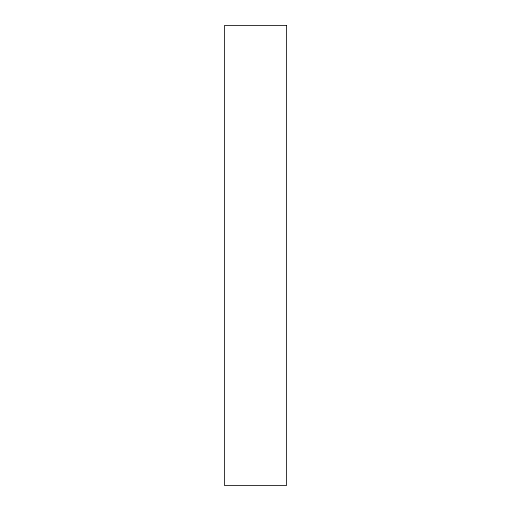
<?xml version="1.0" encoding="UTF-8"?>
<svg xmlns="http://www.w3.org/2000/svg" width="511" height="511" viewBox="0 0 511 511"><rect width="100%" height="100%" fill="white"/><g stroke="black" fill="none" stroke-linecap="round" stroke-linejoin="round"><path stroke-width="0.77" d="M286.575 25.55L224.425 25.55L224.425 485.45L286.575 485.45L286.575 25.55"/></g></svg>
